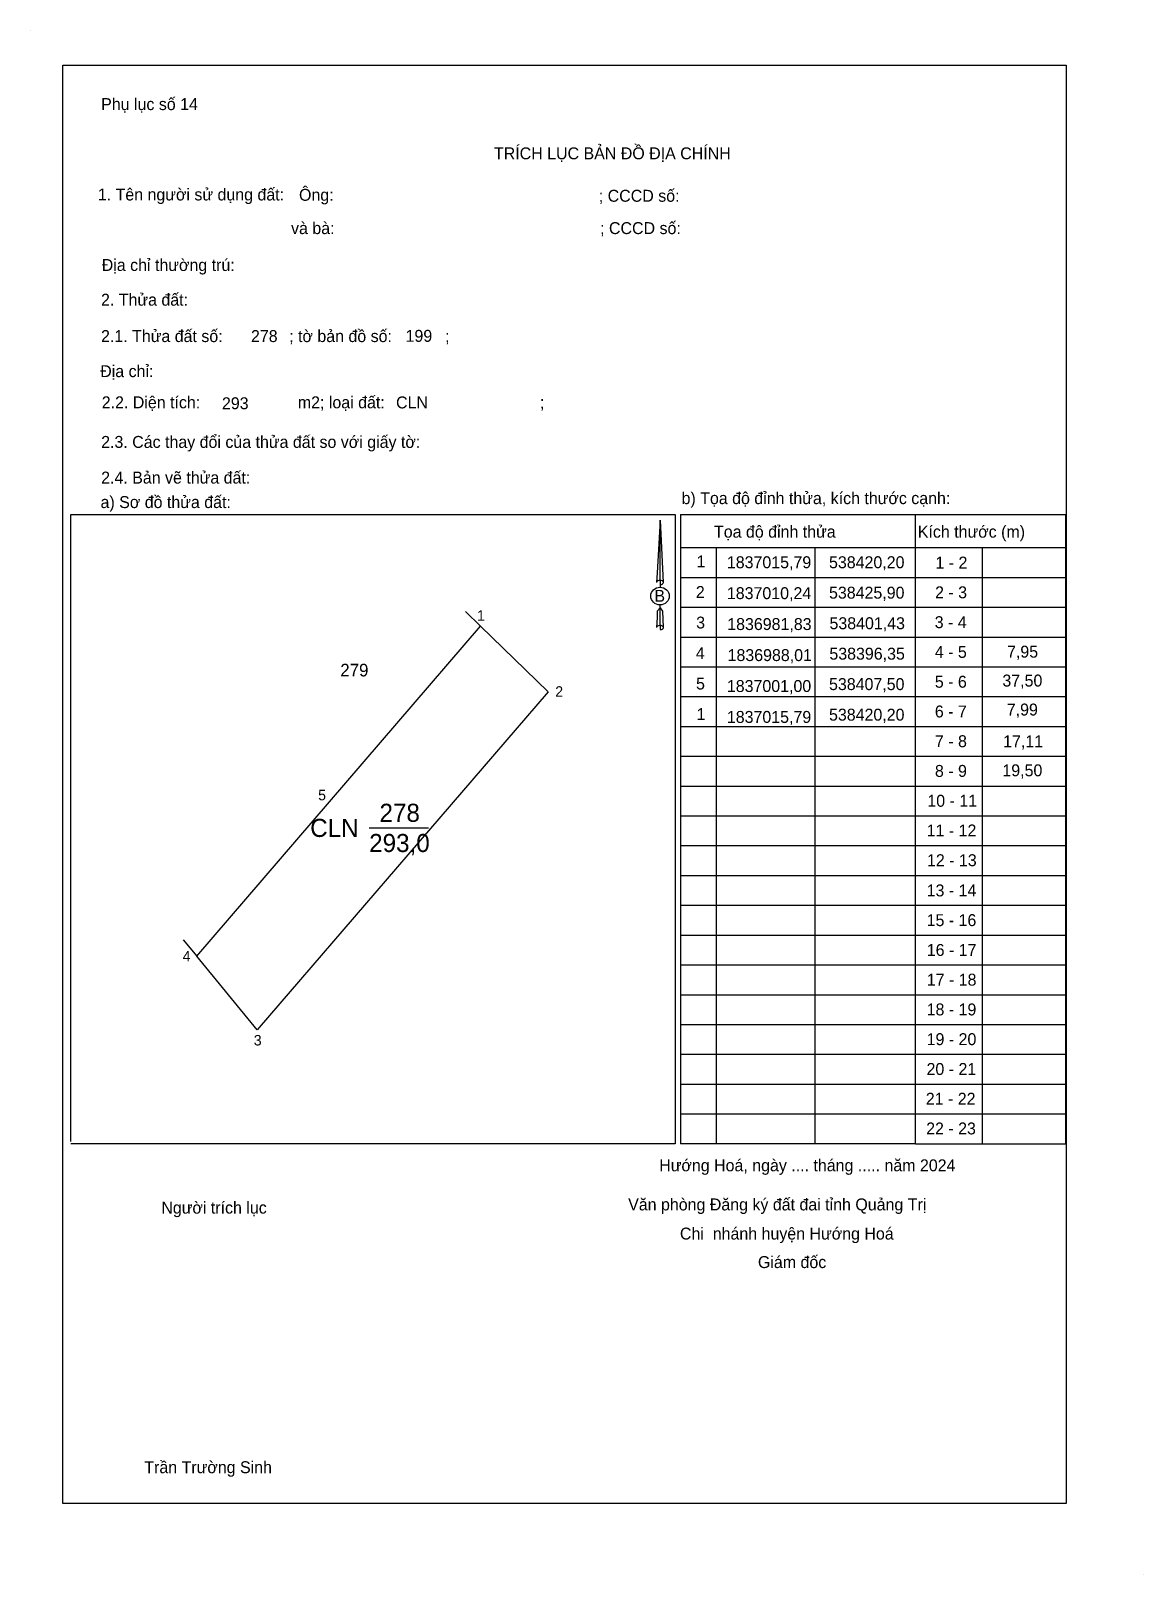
# Model space of a CAD drawing. Extents: x 538382 to 538476, y 1836936 to 1837066.
import ezdxf

# ---------------------------------------------------------------- set-up
doc = ezdxf.new("R2010")
doc.units = 0
for name, color, linetype in [('CanhThua', 7, 'Continuous'), ('hsktNoiDung', 7, 'Continuous'), ('hsktTemplate', 7, 'Continuous'), ('NhanDiaChinhThua', 7, 'Continuous'), ('NhanTuCan', 7, 'Continuous'), ('RauThua', 7, 'Continuous'), ('SoHieuDinhThua', 7, 'Continuous')]:
    doc.layers.add(name, color=color, linetype=linetype)

msp = doc.modelspace()

# ---------------------------------------------------------------- linework, layer by layer
at = {"layer": 'CanhThua'}
for p, q in [((538407.5, 1837001), (538420.2, 1837015.79)), ((538420.2, 1837015.79), (538425.9, 1837010.24)), ((538425.9, 1837010.24), (538401.43, 1836981.83)), ((538396.35, 1836988.01), (538407.5, 1837001)), ((538401.43, 1836981.83), (538396.35, 1836988.01))]:
    msp.add_line(p, q, dxfattribs=at)
at = {"layer": 'hsktTemplate'}
for p, q in [((538382.39, 1837065.84), (538382.39, 1837065.84)), ((538385.09, 1837062.96), (538469.45, 1837062.96)), ((538385.09, 1836941.98), (538385.09, 1837062.96)), ((538469.45, 1837062.96), (538469.45, 1836941.98)), ((538385.74, 1837025.18), (538436.56, 1837025.18)), ((538385.74, 1836972.44), (538385.74, 1837025.18)), ((538436.56, 1837025.18), (538436.56, 1836972.25)), ((538437.03, 1837025.18), (538437.03, 1836972.25)), ((538437.03, 1837025.18), (538456.77, 1837025.18)), ((538456.77, 1836972.25), (538456.77, 1837025.18)), ((538456.77, 1837025.18), (538469.4, 1837025.18)), ((538469.4, 1837025.18), (538469.4, 1836972.25)), ((538435.3, 1837024.69), (538435.06, 1837020.27)), ((538435.3, 1837024.69), (538435.56, 1837019.46)), ((538435.3, 1837024.69), (538435.56, 1837019.46)), ((538435.3, 1837019.63), (538435.3, 1837024.69)), ((538435.3, 1837024.69), (538435.56, 1837019.46)), ((538437.1, 1837022.38), (538469.4, 1837022.38)), ((538440.01, 1837022.38), (538440.01, 1836972.25)), ((538448.31, 1837022.38), (538448.31, 1836972.25)), ((538462.38, 1837022.38), (538462.38, 1836972.25)), ((538435.06, 1837020.27), (538435, 1837019.46)), ((538435.3, 1837019.63), (538435.3, 1837019.44)), ((538435.3, 1837019.44), (538435.3, 1837019.29)), ((538435.3, 1837019.29), (538435.3, 1837019.09)), ((538435.3, 1837019.29), (538435.3, 1837019.09)), ((538435.3, 1837019.29), (538435.3, 1837019.09)), ((538435.56, 1837019.46), (538435.56, 1837019.46)), ((538437.03, 1837019.87), (538469.4, 1837019.87)), ((538435.3, 1837017.33), (538435.3, 1837017.56)), ((538435.3, 1837017.33), (538435.3, 1837017.56)), ((538435.3, 1837017.33), (538435.3, 1837017.56)), ((538437.03, 1837017.37), (538469.4, 1837017.37)), ((538435.06, 1837016.5), (538435, 1837015.67)), ((538435.07, 1837017.03), (538435.06, 1837016.5)), ((538435.3, 1837017.33), (538435.07, 1837017.03)), ((538435.3, 1837017.33), (538435.51, 1837017.03)), ((538435.3, 1837017.33), (538435.51, 1837017.03)), ((538435.3, 1837017.33), (538435.51, 1837017.03)), ((538435.3, 1837015.85), (538435.3, 1837017.33)), ((538435.51, 1837017.03), (538435.56, 1837015.67)), ((538435.51, 1837017.03), (538435.56, 1837015.67)), ((538435.51, 1837017.03), (538435.56, 1837015.67)), ((538435.3, 1837015.85), (538435.3, 1837015.64)), ((538435.3, 1837015.64), (538435.3, 1837015.5)), ((538435.56, 1837015.67), (538435.56, 1837015.67)), ((538437.03, 1837014.86), (538469.4, 1837014.86)), ((538437.03, 1837012.35), (538469.4, 1837012.35)), ((538437.03, 1837009.85), (538469.4, 1837009.85)), ((538437.03, 1837007.34), (538469.4, 1837007.34)), ((538437.03, 1837004.83), (538469.4, 1837004.83)), ((538437.03, 1837002.33), (538469.4, 1837002.33)), ((538437.03, 1836999.82), (538469.4, 1836999.82)), ((538437.03, 1836997.32), (538469.4, 1836997.32)), ((538437.03, 1836994.81), (538469.4, 1836994.81)), ((538437.03, 1836992.3), (538469.4, 1836992.3)), ((538437.03, 1836989.8), (538469.4, 1836989.8)), ((538437.03, 1836987.29), (538469.4, 1836987.29)), ((538437.03, 1836984.78), (538469.4, 1836984.78)), ((538437.03, 1836982.28), (538469.4, 1836982.28)), ((538437.03, 1836979.77), (538469.4, 1836979.77)), ((538437.03, 1836977.27), (538469.4, 1836977.27)), ((538437.03, 1836974.76), (538469.4, 1836974.76)), ((538436.56, 1836972.25), (538385.74, 1836972.25)), ((538456.77, 1836972.25), (538437.03, 1836972.25)), ((538456.77, 1836972.25), (538469.4, 1836972.25)), ((538469.45, 1836941.98), (538385.09, 1836941.98)), ((538475.93, 1836936.05), (538475.93, 1836936.05))]:
    msp.add_line(p, q, dxfattribs=at)
msp.add_ellipse((538435.3, 1837018.31), major_axis=(0.779, 0), ratio=0.952727, dxfattribs=at)
for centre, start_param, end_param in [((538435.3, 1837019.45), 1.570796, 3.074452), ((538435.3, 1837019.45), 0.067141, 1.570796), ((538435.3, 1837019.45), 4.712389, 6.283185), ((538435.3, 1837015.66), 2.491069, 3.074278), ((538435.3, 1837015.66), 1.570796, 2.491069), ((538435.3, 1837015.66), 0.067141, 1.570796), ((538435.3, 1837015.66), 4.712389, 6.283185)]:
    msp.add_ellipse(centre, major_axis=(0.286, 0), ratio=0.614131, start_param=start_param, end_param=end_param, dxfattribs=at)
at = {"layer": 'NhanDiaChinhThua'}
msp.add_line((538410.84, 1836998.81), (538415.82, 1836998.81), dxfattribs=at)
at = {"layer": 'RauThua'}
for p, q in [((538418.94, 1837017.01), (538420.2, 1837015.79)), ((538395.21, 1836989.4), (538396.35, 1836988.01))]:
    msp.add_line(p, q, dxfattribs=at)

# ---------------------------------------------------------------- texts
at = {"layer": 'hsktNoiDung'}
for s, height, p in [('278', 1.004, (538400.9, 1837039.67)), ('199', 1.004, (538413.9, 1837039.69)), ('293', 1.004, (538398.46, 1837034.02)), ('CLN', 1.004, (538413.1, 1837034.09)), ('1', 1, (538438.37, 1837020.72)), ('1837015,79', 1.004, (538440.92, 1837020.65)), ('538420,20', 1.004, (538449.51, 1837020.65)), ('2', 1, (538438.31, 1837018.15)), ('1837010,24', 1.004, (538440.92, 1837018.05)), ('538425,90', 1.004, (538449.51, 1837018.09)), ('3', 1, (538438.34, 1837015.58)), ('1836981,83', 1.004, (538440.95, 1837015.45)), ('538401,43', 1.004, (538449.55, 1837015.52)), ('4', 1, (538438.31, 1837013.01)), ('1836988,01', 1.004, (538440.98, 1837012.84)), ('538396,35', 1.004, (538449.54, 1837012.96)), ('7,95', 1.004, (538464.48, 1837013.13)), ('5', 1, (538438.33, 1837010.45)), ('1837001,00', 1.004, (538440.92, 1837010.24)), ('538407,50', 1.004, (538449.51, 1837010.4)), ('37,50', 1.004, (538464.09, 1837010.7)), ('1', 1, (538438.37, 1837007.88)), ('1837015,79', 1.004, (538440.92, 1837007.64)), ('538420,20', 1.004, (538449.51, 1837007.83)), ('7,99', 1.004, (538464.46, 1837008.26)), ('17,11', 1.004, (538464.15, 1837005.59)), ('19,50', 1.004, (538464.09, 1837003.15))]:
    msp.add_text(s, height=height, dxfattribs=at).set_placement(p)
at = {"layer": 'hsktTemplate'}
for s, height, p in [('Phụ lục số 14', 1.0039, (538388.3, 1837059.18)), (' TRÍCH LỤC BẢN ĐỒ ĐỊA CHÍNH', 1.0039, (538420.96, 1837055.04)), ('1. Tên người sử dụng đất:', 1.0039, (538388.02, 1837051.58)), ('Ông:', 1.004, (538404.94, 1837051.55)), ('; CCCD số:', 1.004, (538430.15, 1837051.47)), ('và bà:', 1.004, (538404.27, 1837048.75)), ('; CCCD số:', 1.004, (538430.26, 1837048.75)), ('Địa chỉ thường trú:', 1.0039, (538388.35, 1837045.65)), ('2. Thửa đất:', 1.0039, (538388.29, 1837042.73)), ('2.1. Thửa đất số:               ; tờ bản đồ số:            ;', 1.0039, (538388.29, 1837039.67)), ('Địa chỉ:', 1.004, (538388.22, 1837036.72)), ('2.2. Diện tích:                      m2; loại đất:                                   ;', 1.0039, (538388.35, 1837034.1)), ('2.3. Các thay đổi của thửa đất so với giấy tờ:', 1.0039, (538388.3, 1837030.77)), ('2.4. Bản vẽ thửa đất:', 1.0039, (538388.3, 1837027.77)), ('a) Sơ đồ thửa đất:', 1.0039, (538388.25, 1837025.71)), ('b) Tọa độ đỉnh thửa, kích thước cạnh:', 1.0039, (538437.11, 1837026.04)), ('Tọa độ đỉnh thửa', 1.0039, (538439.84, 1837023.22)), ('Kích thước (m)', 1.0039, (538456.98, 1837023.22)), ('1 - 2', 1.004, (538458.46, 1837020.62)), ('B', 1, (538434.83, 1837017.83)), ('2 - 3', 1.004, (538458.43, 1837018.12)), ('3 - 4', 1.004, (538458.4, 1837015.61)), ('4 - 5', 1.004, (538458.41, 1837013.11)), ('5 - 6', 1.004, (538458.41, 1837010.6)), ('6 - 7', 1.004, (538458.41, 1837008.1)), ('7 - 8', 1.004, (538458.42, 1837005.6)), ('8 - 9', 1.004, (538458.42, 1837003.1)), ('10 - 11', 1.004, (538457.78, 1837000.59)), ('11 - 12', 1.004, (538457.72, 1836998.09)), ('12 - 13', 1.004, (538457.75, 1836995.59)), ('13 - 14', 1.004, (538457.72, 1836993.05)), ('15 - 16', 1.004, (538457.72, 1836990.55)), ('16 - 17', 1.004, (538457.73, 1836988.04)), ('17 - 18', 1.004, (538457.73, 1836985.54)), ('18 - 19', 1.004, (538457.72, 1836983.04)), ('19 - 20', 1.004, (538457.72, 1836980.54)), ('20 - 21', 1.004, (538457.71, 1836978.03)), ('21 - 22', 1.004, (538457.65, 1836975.53)), ('22 - 23', 1.004, (538457.68, 1836973.03)), ('Hướng Hoá, ngày .... tháng ..... năm 2024', 1.0039, (538435.23, 1836969.93)), ('Người trích lục', 1.0039, (538393.36, 1836966.37)), ('Văn phòng Đăng ký đất đai tỉnh Quảng Trị', 1.0039, (538432.62, 1836966.64)), (' Chi  nhánh huyện Hướng Hoá', 1.0039, (538436.6, 1836964.19)), (' Giám đốc', 1.004, (538443.16, 1836961.79)), ('Trần Trường Sinh', 1.0039, (538391.93, 1836944.54))]:
    msp.add_text(s, height=height, dxfattribs=at).set_placement(p)
at = {"layer": 'NhanDiaChinhThua'}
for s, p in [('278', (538411.71, 1836999.32)), ('CLN', (538405.88, 1836998.05)), ('293,0', (538410.84, 1836996.78))]:
    msp.add_text(s, height=1.521, dxfattribs=at).set_placement(p)
at = {"layer": 'NhanTuCan'}
msp.add_text('279', height=1.061, dxfattribs=at).set_placement((538408.41, 1837011.55))
at = {"layer": 'SoHieuDinhThua'}
for s, p in [('1', (538419.91, 1837016.23)), ('2', (538426.49, 1837009.84)), ('5', (538406.55, 1837001.13)), ('4', (538395.16, 1836987.58)), ('3', (538401.14, 1836980.51))]:
    msp.add_text(s, height=0.884, dxfattribs=at).set_placement(p)

doc.saveas('drawing.dxf')
